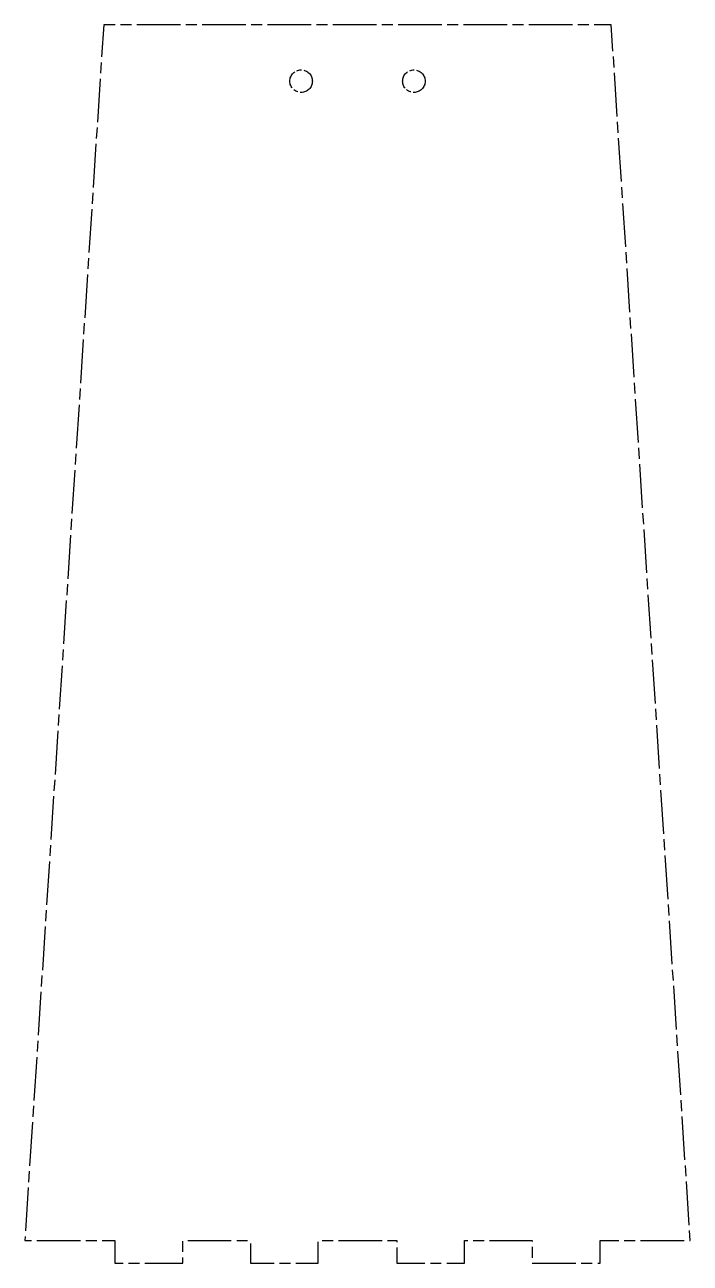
# Model space of a CAD drawing. Header units: millimetres. Extents: x -118 to 0, y -4 to 216.
import ezdxf

# ---------------------------------------------------------------- set-up
doc = ezdxf.new("R2010")
doc.units = ezdxf.units.MM
doc.linetypes.add('LONG_DASH_DOTTED', pattern=[0.3543, 0.2362, -0.0295, 0.0591, -0.0295])

msp = doc.modelspace()

# ---------------------------------------------------------------- linework, layer by layer
at = {"linetype": 'LONG_DASH_DOTTED', "ltscale": 32.700863, "flags": 128}
msp.add_lwpolyline([(-28, -4), (-16, -4), (-16, 0), (0, 0), (-14, 215.54), (-104, 215.54), (-118, 0), (-102, 0), (-102, -4), (-90, -4), (-90, 0), (-78, 0), (-78, -4), (-66, -4), (-66, 0), (-52, 0), (-52, -4), (-40, -4), (-40, 0), (-28, 0)], close=True, dxfattribs=at)
at = {"linetype": 'LONG_DASH_DOTTED', "ltscale": 13.963744}
for centre in [(-69, 205.54), (-49, 205.54)]:
    msp.add_circle(centre, 2, dxfattribs=at)

doc.saveas('drawing.dxf')
